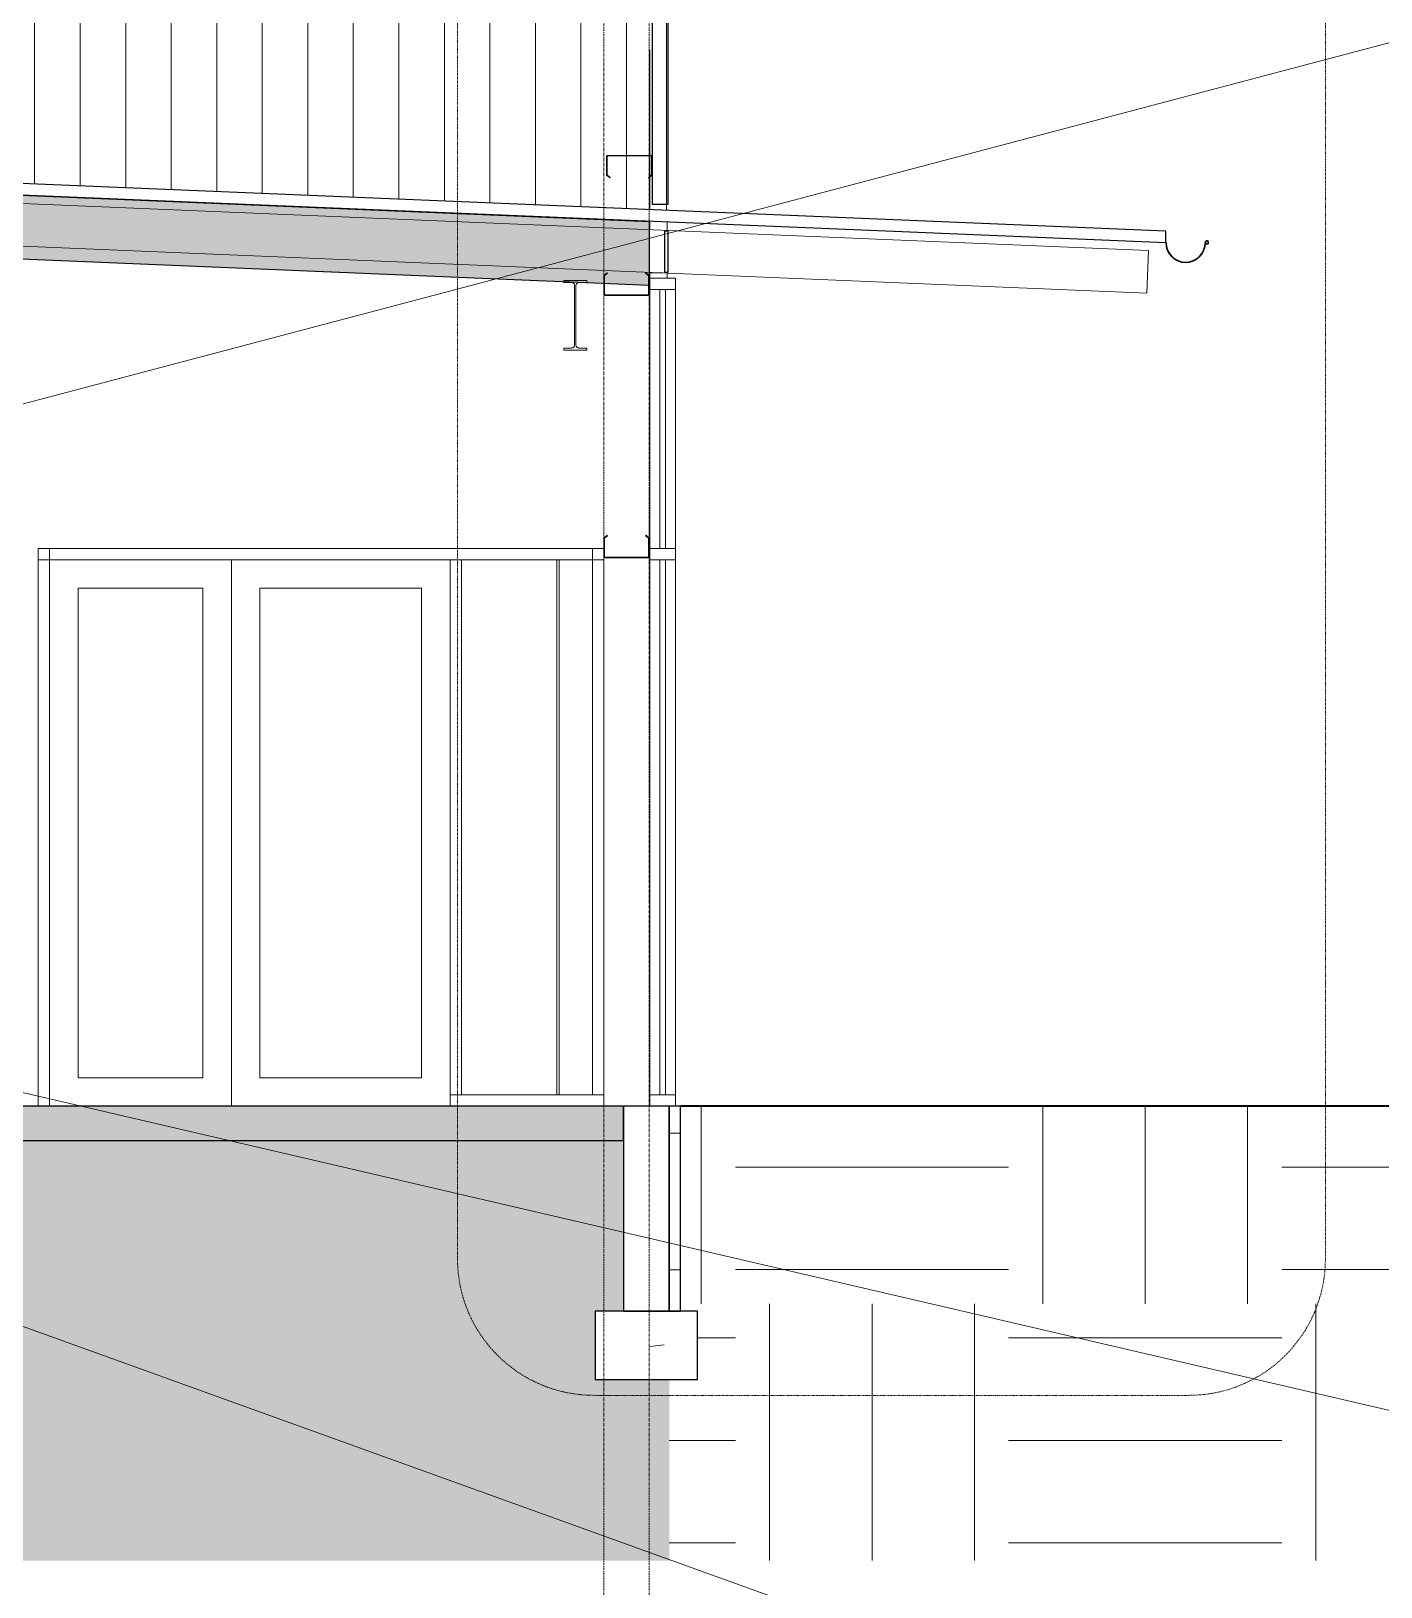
# Model space of a CAD drawing. Header units: inches. Extents: x -23445 to -52, y -314 to 853.
# Drawn here: x -14735.8 to -14498.6, y -84.4 to 188.9 of the extents above; entities that cross this region are included whole.
import ezdxf

# ---------------------------------------------------------------- set-up
doc = ezdxf.new("R2010")
doc.units = ezdxf.units.IN
doc.header["$MEASUREMENT"] = 0
doc.linetypes.add('Dash Dot 3_16_', pattern=[0.3125, 0.1875, -0.0625, 0, -0.0625])
doc.linetypes.add('Grid Line 1_2_', pattern=[0.875, 0.5, -0.125, 0.125, -0.125])
for name, color, linetype, lineweight in [('A-ANNO-IDEN', 131, 'Continuous', 9), ('A-ANNO-SYMB', 150, 'Continuous', 9), ('A-CLNG', 13, 'Continuous', 9), ('A-CLNG-PATT', 13, 'Continuous', 9), ('A-DOOR', 31, 'Continuous', 9), ('A-FLOR', 192, 'Continuous', 9), ('A-FLOR-LEVL', 51, 'Continuous', 9), ('A-FLOR-PATT', 8, 'Continuous', 25), ('A-GLAZ-CURT', 52, 'Continuous', 9), ('A-GLAZ-CWMG', 51, 'Continuous', 9), ('A-ROOF', 132, 'Continuous', 9), ('A-ROOF-MCUT', 132, 'Continuous', 25), ('A-WALL', 113, 'Continuous', 9), ('A-WALL-PATT', 111, 'Continuous', 25), ('C-TOPO', 7, 'Continuous', 9), ('I-WALL', 2, 'Continuous', 9), ('L-SITE-WALL', 31, 'Continuous', 9), ('S-BEAM', 12, 'Continuous', 9), ('S-COLS', 52, 'Continuous', 9), ('S-FNDN', 32, 'Continuous', 9), ('S-GRID', 1, 'Continuous', 9)]:
    doc.layers.add(name, color=color, linetype=linetype, lineweight=lineweight)
pattern_1 = [(50, (-33524.074, 67.247), (55.0854, -4.81984), [5.76, -63.36]), (355, (-33524.074, 67.247), (-10.6557, 57.76853), [4.608, -50.688]), (100.451, (-33519.483, 66.846), (44.42947, 52.94866), [4.895, -53.848]), (46.184, (-33524.074, 82.61), (81.96444, -12.71212), [8.64, -95.04]), (96.636, (-33517.24, 81.55), (71.7815, 74.8124), [7.343, -80.772]), (351.184, (-33524.07, 82.61), (71.78195, 74.81243), [6.912, -76.032]), (21, (-33516.394, 78.767), (45.84207, -30.92146), [5.76, -63.36]), (326, (-33516.394, 78.767), (18.68706, 55.69148), [4.608, -50.688]), (71.451, (-33512.573, 76.19), (64.5289, 24.7701), [4.895, -53.848]), (37.5, (-33524.074, 67.247), (0.933895, 25.566816), [2.534, -47.539, 2.534, -48.922, -50.88]), (37.5, (-33524.074, 67.247), (0.933895, 25.566816), [-101.53, 2.534, -48.346]), (7.5, (-33524.074, 67.247), (20.20404, 30.2913), [2.534, -26.803, 2.534, -46.387, -19.392]), (7.5, (-33524.074, 67.247), (20.20404, 30.2913), [-78.259, 2.534, -16.858]), (327.5, (-33541.2, 67.247), (40.997785, -1.732403), [2.534, -16.666, 2.534, -57.37, -79.488]), (327.5, (-33541.2, 67.247), (40.997785, -1.732403), [-79.104, 2.534, -76.954]), (317.5, (-33548.88, 67.247), (44.78888, 7.68784), [2.534, -22.426, 2.534, -37.248, -56.448]), (317.5, (-33548.88, 67.247), (44.78888, 7.68784), [-64.742, 2.534, -53.914])]
pattern_2 = [(45, (-33524.074, 67.247), (-19.00703, 19.00703), []), (45, (-33524.074, 96.047), (-19.00703, 19.00703), [])]
pattern_3 = [(0, (-33524.074, 67.247), (48, 48), [48, -48]), (0, (-33524.074, 85.247), (48, 48), [48, -48]), (0, (-33524.074, 103.247), (48, 48), [48, -48]), (90, (-33518.074, 109.247), (-48, 48), [48, -48]), (90, (-33500.074, 109.247), (-48, 48), [48, -48]), (90, (-33482.074, 109.247), (-48, 48), [48, -48])]

# ---------------------------------------------------------------- blocks, each defined once
blk = doc.blocks.new('Struct_Xcel_Sports Complex_rvt-2-Building Section - East_West looking South _ Fitness Center')
at = {"layer": 'A-FLOR-PATT', "lineweight": 9}
h = blk.add_hatch(dxfattribs=at)
h.set_pattern_fill('FP_34', style=0, pattern_type=2)
h.set_pattern_definition(pattern_1)
h.paths.add_polyline_path([(-25189.87, -6.32), (-25174.52, -6), (-22066.14, -6), (-22066.14, 0), (-25174.52, 0), (-25189.87, -0.32), (-25287.67, -0.32), (-25303.02, 0), (-26272.89, 0), (-26272.89, -6), (-25303.02, -6), (-25287.67, -6.32), (-25241, -6.32)], flags=0)
at = {"layer": 'A-WALL-PATT', "lineweight": 9}
h = blk.add_hatch(dxfattribs=at)
h.set_pattern_fill('FP_34', style=0, pattern_type=2)
h.set_pattern_definition(pattern_1)
h.paths.add_polyline_path([(-22058.14, -36), (-22058.14, 0), (-22066.14, 0), (-22066.14, -36)], flags=0)
at = {"layer": 'S-FNDN'}
h = blk.add_hatch(dxfattribs=at)
h.set_pattern_fill('FP_34', color=256, style=0, pattern_type=2)
h.set_pattern_definition(pattern_1)
h.paths.add_polyline_path([(-22053.14, -48), (-22053.14, -36), (-22071.14, -36), (-22071.14, -48)], flags=0)
at = {"layer": 'A-FLOR', "color": 250, "lineweight": 25}
for p, q in [((-22066.14, 0), (-24218.88, 0)), ((-22066.14, -6), (-22066.14, 0)), ((-25174.52, -6), (-22066.14, -6))]:
    blk.add_line(p, q, dxfattribs=at)
at = {"layer": 'L-SITE-WALL', "color": 250, "lineweight": 25}
for p, q in [((-22066.14, 0), (-22066.14, -36)), ((-22058.14, 0), (-22066.14, 0)), ((-22058.14, -36), (-22058.14, 0)), ((-22066.14, -36), (-22058.14, -36))]:
    blk.add_line(p, q, dxfattribs=at)
at = {"layer": 'S-FNDN', "color": 250, "lineweight": 25}
for p, q in [((-22053.14, -36), (-22071.14, -36)), ((-22071.14, -36), (-22071.14, -48)), ((-22053.14, -48), (-22053.14, -36)), ((-22071.14, -48), (-22053.14, -48))]:
    blk.add_line(p, q, dxfattribs=at)
blk = doc.blocks.new('Girt_C - 8_D-1405486-Building Section - East_West looking South _ Fitness Center')
at = {"layer": 'S-BEAM'}
h = blk.add_hatch(dxfattribs=at)
h.set_pattern_fill('FP_11', color=256, style=0, pattern_type=2)
h.set_pattern_definition(pattern_2)
h.paths.add_polyline_path([(-22061.83, 96.32), (-22061.83, 96.43), (-22069.45, 96.43), (-22069.45, 96.32), (-22065.11, 96.32)], flags=0)
h.paths.add_polyline_path([(-22069.53, 96.5), (-22069.53, 99.77), (-22068.99, 100.22), (-22069.06, 100.3), (-22069.64, 99.82), (-22069.64, 96.51)], flags=0)
h.paths.add_polyline_path([(-22061.75, 96.5), (-22061.64, 96.51), (-22061.64, 99.82), (-22062.21, 100.3), (-22062.29, 100.22), (-22061.75, 99.77)], flags=0)
at = {"layer": 'S-BEAM', "lineweight": 15}
for p, q in [((-22069.06, 100.3), (-22069.64, 99.82)), ((-22069.64, 99.82), (-22069.64, 96.51)), ((-22069.53, 99.77), (-22068.99, 100.22)), ((-22069.53, 96.5), (-22069.53, 99.77)), ((-22068.99, 100.22), (-22069.06, 100.3)), ((-22062.21, 100.3), (-22062.29, 100.22)), ((-22062.29, 100.22), (-22061.75, 99.77)), ((-22061.64, 99.82), (-22062.21, 100.3)), ((-22061.75, 99.77), (-22061.75, 96.5)), ((-22061.64, 96.51), (-22061.64, 99.82)), ((-22061.83, 96.43), (-22069.45, 96.43)), ((-22069.45, 96.32), (-22061.83, 96.32))]:
    blk.add_line(p, q, dxfattribs=at)
for centre, radius, start, end in [((-22069.45, 96.51), 0.187, 180, 270), ((-22069.45, 96.51), 0.0782, 183.0424, 270), ((-22061.83, 96.51), 0.188, 270, 0), ((-22061.83, 96.51), 0.0782, 270, 357.8773)]:
    blk.add_arc(centre, radius, start, end, dxfattribs=at)
blk = doc.blocks.new('W-Wide Flange-Column - B4_C-1389226-Building Section - East_West looking South _ Fitness Center')
at = {"layer": 'S-COLS'}
for p, q in [((-22077.89, 96), (-22077.89, 2)), ((-22077.46, 96), (-22077.46, 2))]:
    blk.add_line(p, q, dxfattribs=at)
blk = doc.blocks.new('Girt_C - 8_D-1405494-Building Section - East_West looking South _ Fitness Center')
at = {"layer": 'S-BEAM'}
h = blk.add_hatch(dxfattribs=at)
h.set_pattern_fill('FP_11', color=256, style=0, pattern_type=2)
h.set_pattern_definition(pattern_2)
h.paths.add_polyline_path([(-22061.72, 163.07), (-22061.14, 163.55), (-22061.14, 166.87), (-22061.25, 166.87), (-22061.25, 163.61), (-22061.79, 163.16)], flags=0)
h.paths.add_polyline_path([(-22068.57, 163.07), (-22068.5, 163.16), (-22069.03, 163.61), (-22069.03, 166.87), (-22069.14, 166.87), (-22069.14, 163.55)], flags=0)
h.paths.add_polyline_path([(-22061.33, 166.95), (-22061.33, 167.05), (-22068.95, 167.05), (-22068.95, 166.95)], flags=0)
at = {"layer": 'S-BEAM', "lineweight": 15}
for p, q in [((-22069.14, 166.87), (-22069.14, 163.55)), ((-22069.03, 163.61), (-22069.03, 166.87)), ((-22061.33, 167.05), (-22068.95, 167.05)), ((-22068.95, 166.95), (-22061.33, 166.95)), ((-22061.25, 166.87), (-22061.25, 163.61)), ((-22061.14, 163.55), (-22061.14, 166.87)), ((-22069.14, 163.55), (-22068.57, 163.07)), ((-22068.5, 163.16), (-22069.03, 163.61)), ((-22068.57, 163.07), (-22068.5, 163.16)), ((-22061.25, 163.61), (-22061.79, 163.16)), ((-22061.79, 163.16), (-22061.72, 163.07)), ((-22061.72, 163.07), (-22061.14, 163.55))]:
    blk.add_line(p, q, dxfattribs=at)
for centre, radius, start, end in [((-22068.95, 166.87), 0.188, 90, 180), ((-22068.95, 166.87), 0.0782, 90, 177.8773), ((-22061.33, 166.87), 0.187, 360, 90), ((-22061.33, 166.87), 0.0782, 3.0424, 90)]:
    blk.add_arc(centre, radius, start, end, dxfattribs=at)
blk = doc.blocks.new('W-Wide Flange - W12X19-1098423-Building Section - East_West looking South _ Fitness Center')
at = {"layer": 'S-BEAM', "lineweight": 15}
for p, q in [((-22072.64, 145.05), (-22076.65, 145.05)), ((-22076.65, 145.05), (-22076.65, 144.7)), ((-22072.64, 144.7), (-22072.64, 145.05)), ((-22076.65, 144.7), (-22075.28, 144.7)), ((-22074.76, 144.18), (-22074.76, 133.73)), ((-22074.52, 133.73), (-22074.52, 144.18)), ((-22074, 144.7), (-22072.64, 144.7)), ((-22075.28, 133.2), (-22076.65, 133.2)), ((-22076.65, 133.2), (-22076.65, 132.85)), ((-22076.65, 132.85), (-22072.64, 132.85)), ((-22072.64, 133.2), (-22074, 133.2)), ((-22072.64, 132.85), (-22072.64, 133.2))]:
    blk.add_line(p, q, dxfattribs=at)
for centre, start, end in [((-22075.28, 144.18), 0, 90), ((-22074, 144.18), 90, 180), ((-22075.28, 133.73), 270, 0), ((-22074, 133.73), 180, 270)]:
    blk.add_arc(centre, 0.525, start, end, dxfattribs=at)
blk = doc.blocks.new('System Panel - INSULATED LOW-E GLAZING _SEE ELEVATIONS FOR U-FACTOR_ SHGC_ _ LT_-827454-Building Section - East_West looking South _ Fitness Center')
at = {"layer": 'A-GLAZ-CURT'}
for p, q in [((-22058.77, 96), (-22059.77, 96)), ((-22059.77, 96), (-22059.77, 2)), ((-22059.77, 96), (-22058.77, 96)), ((-22059.77, 96), (-22059.77, 2)), ((-22058.77, 2), (-22058.77, 96)), ((-22058.77, 2), (-22058.77, 96)), ((-22059.77, 2), (-22058.77, 2)), ((-22059.77, 2), (-22058.77, 2))]:
    blk.add_line(p, q, dxfattribs=at)
blk = doc.blocks.new('System Panel - INSULATED LOW-E GLAZING _SEE ELEVATIONS FOR U-FACTOR_ SHGC_ _ LT_-1142349-Building Section - East_West looking South _ Fitness Center')
at = {"layer": 'A-GLAZ-CURT'}
for p, q in [((-22058.77, 143.5), (-22059.77, 143.5)), ((-22059.77, 143.5), (-22059.77, 98)), ((-22059.77, 143.5), (-22058.77, 143.5)), ((-22059.77, 143.5), (-22059.77, 98)), ((-22058.77, 98), (-22058.77, 143.5)), ((-22058.77, 98), (-22058.77, 143.5)), ((-22059.77, 98), (-22058.77, 98)), ((-22059.77, 98), (-22058.77, 98))]:
    blk.add_line(p, q, dxfattribs=at)
blk = doc.blocks.new('Rectangular Mullion - Exterior 2_ x 4_5_-769167-Building Section - East_West looking South _ Fitness Center')
at = {"layer": 'A-GLAZ-CWMG', "lineweight": 13}
for p, q in [((-22057.02, 2), (-22061.52, 2)), ((-22061.52, 2), (-22061.52, 0)), ((-22061.52, 0), (-22057.02, 0)), ((-22057.02, 0), (-22057.02, 2))]:
    blk.add_line(p, q, dxfattribs=at)
blk = doc.blocks.new('Rectangular Mullion - Exterior 2_ x 4_5_-1135305-Building Section - East_West looking South _ Fitness Center')
at = {"layer": 'A-GLAZ-CWMG', "lineweight": 13}
for p, q in [((-22057.02, 98), (-22061.52, 98)), ((-22061.52, 98), (-22061.52, 96)), ((-22061.52, 96), (-22057.02, 96)), ((-22057.02, 96), (-22057.02, 98))]:
    blk.add_line(p, q, dxfattribs=at)
blk = doc.blocks.new('Rectangular Mullion - Exterior 2_ x 4_5_-1135276-Building Section - East_West looking South _ Fitness Center')
at = {"layer": 'A-GLAZ-CWMG', "lineweight": 13}
for p, q in [((-22057.02, 145.5), (-22061.52, 145.5)), ((-22061.52, 145.5), (-22061.52, 143.5)), ((-22057.02, 143.5), (-22057.02, 145.5)), ((-22061.52, 143.5), (-22057.02, 143.5))]:
    blk.add_line(p, q, dxfattribs=at)
blk = doc.blocks.new('Rectangular Mullion - Exterior 2_ x 4_5_-V55-Building Section - East_West looking South _ Fitness Center')
at = {"layer": 'A-GLAZ-CWMG'}
for p, q in [((-22061.52, 96), (-22059.77, 96)), ((-22059.77, 96), (-22058.77, 96)), ((-22058.77, 96), (-22057.02, 96)), ((-22057.02, 96), (-22057.02, 2)), ((-22059.77, 2), (-22061.52, 2)), ((-22058.77, 2), (-22059.77, 2)), ((-22057.02, 2), (-22058.77, 2))]:
    blk.add_line(p, q, dxfattribs=at)
blk = doc.blocks.new('Rectangular Mullion - Exterior 2_ x 4_5_-V56-Building Section - East_West looking South _ Fitness Center')
at = {"layer": 'A-GLAZ-CWMG'}
for p, q in [((-22061.52, 143.5), (-22059.77, 143.5)), ((-22059.77, 143.5), (-22058.77, 143.5)), ((-22058.77, 143.5), (-22057.02, 143.5)), ((-22057.02, 143.5), (-22057.02, 98)), ((-22059.77, 98), (-22061.52, 98)), ((-22058.77, 98), (-22059.77, 98)), ((-22057.02, 98), (-22058.77, 98))]:
    blk.add_line(p, q, dxfattribs=at)
blk = doc.blocks.new('Dimension Lumber - 5_5 x 7_5 Glulam-1403169-Building Section - East_West looking South _ Fitness Center')
at = {"layer": 'S-BEAM', "lineweight": 15}
for p, q in [((-22187.85, 159.27), (-22188.16, 151.77)), ((-21973.89, 150.35), (-22187.85, 159.27)), ((-22188.16, 151.77), (-21974.21, 142.86)), ((-21974.21, 142.86), (-21973.89, 150.35))]:
    blk.add_line(p, q, dxfattribs=at)
blk = doc.blocks.new('Girt_C - 8_D-V68-Building Section - East_West looking South _ Fitness Center')
at = {"layer": 'S-BEAM', "lineweight": 15}
for p, q in [((-22069.06, 146.42), (-22069.64, 145.94)), ((-22069.64, 145.94), (-22069.64, 142.63)), ((-22069.53, 145.89), (-22068.99, 146.34)), ((-22069.53, 142.62), (-22069.53, 145.89)), ((-22068.99, 146.34), (-22069.06, 146.42)), ((-22062.21, 146.42), (-22062.29, 146.34)), ((-22062.29, 146.34), (-22061.75, 145.89)), ((-22061.64, 145.94), (-22062.21, 146.42)), ((-22061.75, 145.89), (-22061.75, 142.62)), ((-22061.64, 142.63), (-22061.64, 145.94)), ((-22061.83, 142.55), (-22069.45, 142.55)), ((-22069.45, 142.44), (-22061.83, 142.44))]:
    blk.add_line(p, q, dxfattribs=at)
for centre, radius, start, end in [((-22069.45, 142.63), 0.188, 180, 270), ((-22069.45, 142.63), 0.0782, 183.0424, 270), ((-22061.83, 142.63), 0.188, 270, 0), ((-22061.83, 142.63), 0.0782, 270, 357.8773)]:
    blk.add_arc(centre, radius, start, end, dxfattribs=at)
blk = doc.blocks.new('Sliding Door - one-1327540-Building Section - East_West looking South _ Fitness Center')
at = {"layer": 'A-DOOR'}
for p, q in [((-22135.08, 0), (-22135.08, 96)), ((-22162.02, 5), (-22162.02, 91)), ((-22162.02, 91), (-22140.08, 91)), ((-22140.08, 91), (-22140.08, 5)), ((-22130.08, 91), (-22130.08, 5)), ((-22130.08, 91), (-22101.64, 91)), ((-22101.64, 5), (-22101.64, 91)), ((-22140.08, 5), (-22162.02, 5)), ((-22130.08, 5), (-22101.64, 5))]:
    blk.add_line(p, q, dxfattribs=at)
blk = doc.blocks.new('Rectangular Mullion - Exterior 2_ x 4_5_-1327535-Building Section - East_West looking South _ Fitness Center')
at = {"layer": 'A-GLAZ-CWMG'}
blk.add_line((-22095.64, 96), (-22069.64, 96), dxfattribs=at)
blk = doc.blocks.new('Rectangular Mullion - Exterior 2_ x 4_5_-1144623-Building Section - East_West looking South _ Fitness Center')
at = {"layer": 'A-GLAZ-CWMG'}
blk.add_line((-22169.02, 96), (-22132.95, 96), dxfattribs=at)
blk = doc.blocks.new('Rectangular Mullion - Exterior 2_ x 4_5_-1327536-Building Section - East_West looking South _ Fitness Center')
at = {"layer": 'A-GLAZ-CWMG'}
blk.add_line((-22132.95, 96), (-22095.64, 96), dxfattribs=at)
blk = doc.blocks.new('Rectangular Mullion - Exterior 2_ x 4_5_-1327537-Building Section - East_West looking South _ Fitness Center')
at = {"layer": 'A-GLAZ-CWMG'}
for p in [(-22096.64, 0), (-22069.64, 2)]:
    blk.add_line(p, (-22096.64, 2), dxfattribs=at)
blk = doc.blocks.new('Rectangular Mullion - Exterior 2_ x 4_5_-1142494-Building Section - East_West looking South _ Fitness Center')
at = {"layer": 'A-GLAZ-CWMG'}
for p in [(-22071.64, 98), (-22069.64, 2)]:
    blk.add_line(p, (-22071.64, 2), dxfattribs=at)
blk = doc.blocks.new('Rectangular Mullion - Exterior 2_ x 4_5_-1327247-Building Section - East_West looking South _ Fitness Center')
at = {"layer": 'A-GLAZ-CWMG'}
blk.add_line((-22167.02, 0), (-22167.02, 98), dxfattribs=at)
blk = doc.blocks.new('Rectangular Mullion - Exterior 2_ x 4_5_-1115231-Building Section - East_West looking South _ Fitness Center')
at = {"layer": 'A-GLAZ-CWMG'}
for p, q in [((-22242.52, 96), (-22240.52, 96)), ((-22242.52, 96), (-22242.52, 2)), ((-22240.52, 2), (-22240.52, 96)), ((-22240.52, 2), (-22242.52, 2))]:
    blk.add_line(p, q, dxfattribs=at)

msp = doc.modelspace()

# ---------------------------------------------------------------- hatches: boundary and pattern name
at = {"layer": 'A-CLNG-PATT'}
h = msp.add_hatch(dxfattribs=at)
h.set_pattern_fill('FP_18', color=256, style=0, pattern_type=2)
h.set_pattern_definition([(161.57, (-33523.114, 68.207), (-7.6802237, -0.0009796), [0, -54.643, 6.067, 0]), (18.43, (-33525.034, 68.207), (-7.6802237, 0.0009796), [0, -54.643, 6.067, 0]), (108.43, (-33523.114, 68.207), (3.8382953, -19.20136532), [18.211, -42.499]), (71.57, (-33525.034, 68.207), (3.8382953, 19.20136532), [18.211, -42.499])])
h.paths.add_polyline_path([(-14627.157, 144.24209), (-14627.157, 155.37674), (-15364.42762, 186.09635), (-15364.42762, 174.9617), (-14630.64374, 144.38737)], flags=0)
at = {"layer": 'A-WALL-PATT', "lineweight": 9}
h = msp.add_hatch(dxfattribs=at)
h.set_pattern_fill('FP_35', color=256, style=0, pattern_type=2)
h.set_pattern_definition([(270, (-30135.186, -153.667), (8, 5e-16), [])])
h.paths.add_polyline_path([(-14624.17762, 157.38454), (-14624.17762, 158.5), (-14626.67762, 158.5), (-14626.67762, 163.55469), (-14627.05262, 163.24003), (-14627.05262, 157.50434)], flags=0)
h.paths.add_polyline_path([(-14627.157, 157.50869), (-14627.157, 163.15244), (-14627.25325, 163.07168), (-14627.32355, 163.15547), (-14627.157, 163.29522), (-14627.157, 166.94531), (-14634.49015, 166.94531), (-14634.49015, 167.05469), (-14627.157, 167.05469), (-14627.157, 185.5), (-14627.05262, 185.5), (-14627.05262, 167.05469), (-14626.86512, 167.05469), (-14626.86507, 166.94531), (-14627.05262, 166.94531), (-14627.05262, 163.3828), (-14626.787, 163.60569), (-14626.787, 166.87128), (-14626.67762, 166.94531), (-14626.67762, 192.79688), (-14627.25325, 192.31387), (-14627.32355, 192.39766), (-14626.787, 192.84788), (-14626.787, 196.11347), (-14626.67762, 196.1875), (-14626.67762, 237.79688), (-14627.25325, 237.31387), (-14627.32355, 237.39766), (-14626.787, 237.84788), (-14626.787, 239.45581), (-14634.56825, 239.45581), (-14634.56825, 237.84788), (-14634.03279, 237.39857), (-14634.10309, 237.31478), (-14634.67762, 237.84788), (-14634.67762, 239.45581), (-15018.05262, 239.45581), (-15018.05262, 179.07714), (-15133.92762, 179.07714), (-15133.92762, 195.45214), (-15134.05262, 195.45214), (-15134.05262, 239.45581), (-15362.67762, 239.45581), (-15362.67762, 190), (-15364.17762, 190), (-15364.17762, 188.21788), (-14669.31004, 159.26506)], flags=0)
h.paths.add_polyline_path([(-14634.10309, 163.0726), (-14634.67762, 163.60569), (-14634.67762, 166.86719), (-14634.56825, 166.87006), (-14634.49015, 163.54016), (-14634.03279, 163.15638)], flags=0)
h.paths.add_polyline_path([(-14634.10309, 192.31478), (-14634.67762, 192.84788), (-14634.67762, 196.10938), (-14634.56825, 196.11224), (-14634.49015, 192.78235), (-14634.03279, 192.39857)], flags=0)
h.paths.add_polyline_path([(-14634.10309, 196.1875), (-14634.49015, 196.1875), (-14634.49015, 196.29688), (-14626.86512, 196.29687), (-14626.86507, 196.1875), (-14634.03279, 196.1875)], flags=0)
h = msp.add_hatch(dxfattribs=at)
h.set_pattern_fill('FP_14', color=256, style=0, pattern_type=2)
h.set_pattern_definition([(90, (-30037.98, 677.25), (-193, -193), [48, -145]), (180, (-30037.98, 677.25), (-2e-14, -193), [96.25, -96.75]), (270, (-30134.23, 725.25), (-193, -193), [48, -145]), (180, (-30037.98, 725.25), (-2e-14, -193), [96.25, -96.75]), (270, (-30134.48, 725.25), (-193, -193), [48, -145]), (180, (-30134.48, 725.25), (-2e-14, -193), [96.25, -96.75]), (90, (-30230.73, 677.25), (-193, -193), [48, -145]), (180, (-30134.48, 677.25), (-2e-14, -193), [96.25, -96.75]), (90, (-30085.98, 725.5), (-193, -193), [48, -145]), (180, (-30037.73, 725.5), (-2e-14, -193), [48.25, -144.75]), (180, (-30037.73, 773.5), (-2e-14, -193), [48.25, -144.75]), (90, (-30182.48, 725.5), (-193, -193), [48, -145]), (180, (-30086.23, 725.5), (-2e-14, -193), [96.25, -96.75]), (270, (-30086.23, 773.5), (-193, -193), [48, -145]), (180, (-30086.23, 773.5), (-2e-14, -193), [96.25, -96.75]), (180, (-30182.73, 725.5), (-2e-14, -193), [48, -145]), (270, (-30182.73, 773.5), (-193, -193), [48, -145]), (180, (-30182.73, 773.5), (-2e-14, -193), [48, -145]), (90, (-30037.98, 773.75), (-193, -193), [48, -145]), (180, (-30037.98, 773.75), (-2e-14, -193), [96.25, -96.75]), (270, (-30134.23, 821.75), (-193, -193), [48, -145]), (180, (-30037.98, 821.75), (-2e-14, -193), [96.25, -96.75]), (270, (-30134.48, 821.75), (-193, -193), [48, -145]), (180, (-30134.48, 821.75), (-2e-14, -193), [96.25, -96.75]), (270, (-30230.73, 821.75), (-193, -193), [48, -145]), (180, (-30134.48, 773.75), (-2e-14, -193), [96.25, -96.75]), (90, (-30085.98, 822), (-193, -193), [48, -145]), (180, (-30037.73, 822), (-2e-14, -193), [48.25, -144.75]), (180, (-30037.73, 870), (-2e-14, -193), [48.25, -144.75]), (90, (-30182.48, 822), (-193, -193), [48, -145]), (180, (-30086.23, 822), (-2e-14, -193), [96.25, -96.75]), (270, (-30086.23, 870), (-193, -193), [48, -145]), (180, (-30086.23, 870), (-2e-14, -193), [96.25, -96.75]), (180, (-30182.73, 822), (-2e-14, -193), [48, -145]), (270, (-30182.73, 870), (-193, -193), [48, -145]), (180, (-30182.73, 870), (-2e-14, -193), [48, -145])])
h.paths.add_polyline_path([(-15376.24012, 0), (-15369.67762, 0), (-15369.67762, 115.82032), (-15376.24012, 115.82032), (-15376.24012, 76.46)], flags=0)
h.paths.add_polyline_path([(-15024.30262, 0), (-15024.30262, 145.75), (-15017.53164, 145.75), (-15065.67762, 147.75608), (-15065.67762, 0)], flags=0)
h.paths.add_polyline_path([(-14985.61512, 0), (-14883.42762, 0), (-14883.42762, 139.829), (-14879.55262, 139.829), (-14879.55262, 140.00087), (-14985.61512, 144.42015), (-14985.61512, 76.46)], flags=0)
h.paths.add_polyline_path([(-15365.42762, 141.09921), (-15364.92762, 141.09921), (-15364.92762, 144.67524), (-15365.42762, 144.67524), (-15365.42762, 144.55208)], flags=0)
h.paths.add_polyline_path([(-14626.93882, 145.5), (-14624.05262, 145.5), (-14624.05262, 146.36979), (-14627.05262, 146.49479), (-14627.05262, 145.5)], flags=0)
h.paths.add_polyline_path([(-14624.05262, 153.8763), (-14624.05262, 155.3776), (-14627.05262, 155.5026), (-14627.05262, 154.0013)], flags=0)
h.paths.add_polyline_path([(-14627.157, 155.37674), (-14627.157, 155.50695), (-15364.17762, 186.21614), (-15364.17762, 186.08593), (-14648.23498, 156.25499)], flags=0)
h = msp.add_hatch(dxfattribs=at)
h.set_pattern_fill('FP_17', color=256, style=0, pattern_type=2)
h.set_pattern_definition([(0, (-33524.074, 67.247), (0, 24), []), (90, (-33524.074, 67.247), (-24, 1e-15), [])])
h.paths.add_polyline_path([(-14621.67762, -36), (-14621.67762, 0), (-14623.67762, 0), (-14623.67762, -36)], flags=0)
at = {"layer": 'C-TOPO'}
h = msp.add_hatch(dxfattribs=at)
h.set_pattern_fill('FP_13', color=256, style=0, pattern_type=2)
h.set_pattern_definition(pattern_3)
h.paths.add_polyline_path([(-18929.50562, -79.828), (-14623.67762, -79.828), (-14623.67762, -48), (-14636.67762, -48), (-14636.67762, -36), (-14631.67762, -36), (-14631.67762, -6), (-17740.05262, -6), (-17755.90955, -6.33035), (-17853.2024, -6.3198), (-17872.67762, -6), (-17872.67762, -12), (-17953.80262, -12), (-17953.80262, -6), (-18221.05262, -6), (-18221.05262, -12), (-18302.80262, -12), (-18302.80262, -6), (-18838.42762, -6), (-18838.42762, -36), (-18835.42762, -36), (-18835.42762, -48), (-18853.42762, -48), (-18853.42762, -36), (-18852.42762, -35.97606), (-18852.42762, 0), (-18929.50562, 0), (-18929.50562, -6.95548)], flags=0)
h.paths.add_polyline_path([(-17806.53762, -0.3198), (-17755.40285, -0.3198), (-17740.05262, 0), (-17868.55262, 0), (-17853.2024, -0.3198)], flags=0)
h = msp.add_hatch(dxfattribs=at)
h.set_pattern_fill('FP_13', color=256, style=0, pattern_type=2)
h.set_pattern_definition(pattern_3)
h.paths.add_polyline_path([(-14552.3283, -79.828), (-14476.77262, -79.828), (-14476.77262, 0), (-14621.67762, 0), (-14621.67762, -36), (-14618.67762, -36), (-14618.67762, -48), (-14623.67762, -48), (-14623.67762, -79.828), (-14557.95299, -79.828)], flags=0)

# ---------------------------------------------------------------- linework, layer by layer
at = {"layer": 'A-ANNO-IDEN', "color": 153}
for p, q in [((-14756.86228, 118.20785), (-14470.75129, 193.81954)), ((-14918.50116, 26.66641), (-14470.75129, -134.75644)), ((-14789.26729, 14.51183), (-14470.75129, -59.60653))]:
    msp.add_line(p, q, dxfattribs=at)
at = {"layer": 'A-ANNO-SYMB', "linetype": 'Dash Dot 3_16_'}
for p, q in [((-14660.8748, 248.62822), (-14660.8748, -26.79814)), ((-14508.36426, -26.79814), (-14508.36426, 248.62822)), ((-14636.8748, -50.79814), (-14532.36426, -50.79814))]:
    msp.add_line(p, q, dxfattribs=at)
for centre, start, end in [((-14636.8748, -26.79814), 180, 270), ((-14532.36426, -26.79814), 270, 0)]:
    msp.add_arc(centre, 24, start, end, dxfattribs=at)
at = {"layer": 'A-CLNG', "lineweight": 25}
for p, q in [((-14627.157, 155.37674), (-15364.17762, 186.08593)), ((-15364.17762, 174.95128), (-14627.157, 144.24209)), ((-14627.157, 144.24209), (-14627.157, 155.37674))]:
    msp.add_line(p, q, dxfattribs=at)
at = {"layer": 'A-FLOR-LEVL', "linetype": 'Grid Line 1_2_'}
msp.add_line((-19122.86105, 0), (-13634.10082, 0), dxfattribs=at)
at = {"layer": 'A-ROOF', "lineweight": 25}
for p, q in [((-14536.42762, 153.72829), (-15364.17762, 188.21788)), ((-15364.17762, 186.21614), (-14536.42762, 151.72656)), ((-14536.42762, 151.72656), (-14536.42762, 153.72829))]:
    msp.add_line(p, q, dxfattribs=at)
at = {"layer": 'A-ROOF-MCUT'}
for p, q in [((-14536.36512, 151.72656), (-14536.42762, 151.72656)), ((-14529.32725, 151.52961), (-14529.37188, 151.48498))]:
    msp.add_line(p, q, dxfattribs=at)
for centre, radius, start, end in [((-14532.92762, 151.72656), 3.5, 180, 360), ((-14532.92762, 151.72656), 3.4375, 180, 0), ((-14529.18422, 151.72656), 0.3059, 232.1590092, 180), ((-14529.18422, 151.72656), 0.2434, 234.0109671, 180)]:
    msp.add_arc(centre, radius, start, end, dxfattribs=at)
at = {"layer": 'A-WALL', "lineweight": 25}
for p, q in [((-14626.67762, 241.83088), (-14626.67762, 158.5)), ((-14623.86512, 158.5), (-14623.86512, 241.83088)), ((-14626.67762, 158.5), (-14623.86512, 158.5))]:
    msp.add_line(p, q, dxfattribs=at)
at = {"layer": 'A-WALL'}
for p, q in [((-14624.17762, 241.83088), (-14624.17762, 158.5)), ((-14624.17762, 157.38454), (-14624.17762, 158.5)), ((-14624.05262, 153.8763), (-14624.05262, 155.3776)), ((-14624.05262, 145.5), (-14624.05262, 146.36979))]:
    msp.add_line(p, q, dxfattribs=at)
at = {"layer": 'C-TOPO', "lineweight": 35}
for p, q in [((-14557.95299, 0), (-14621.67762, 0)), ((-14541.15118, 0), (-14557.95299, 0)), ((-14476.77262, 0), (-14541.15118, 0))]:
    msp.add_line(p, q, dxfattribs=at)
at = {"layer": 'C-TOPO'}
for p, q in [((-14621.67762, 0), (-14557.95293, 0)), ((-14557.95293, 0), (-14541.15117, 0)), ((-14541.15117, 0), (-14476.77275, 0))]:
    msp.add_line(p, q, dxfattribs=at)
at = {"layer": 'I-WALL'}
for p, q in [((-14627.05262, 185.5), (-14627.157, 185.5)), ((-14627.157, 185.5), (-14627.157, 167.0505)), ((-14627.05262, 167.052), (-14627.05262, 185.5)), ((-14627.157, 166.94531), (-14627.157, 163.29522)), ((-14627.05262, 163.3828), (-14627.05262, 166.94531)), ((-14627.157, 163.15244), (-14627.157, 157.50869)), ((-14627.05262, 157.50434), (-14627.05262, 163.24003)), ((-14627.157, 155.50695), (-14627.157, 155.37674)), ((-14627.05262, 154.0013), (-14627.05262, 155.5026)), ((-14627.05262, 145.5), (-14627.05262, 146.49479)), ((-14627.05262, 98), (-14627.05262, 143.5)), ((-14734.55262, 0), (-14734.55262, 98)), ((-14734.55262, 98), (-14635.17762, 98)), ((-14635.17762, 96.50781), (-14635.17762, 0)), ((-14627.05262, 2), (-14627.05262, 95.996))]:
    msp.add_line(p, q, dxfattribs=at)
at = {"layer": 'I-WALL', "lineweight": 25}
for p, q in [((-14623.86512, 153.75), (-14624.49012, 153.75)), ((-14624.49012, 153.75), (-14624.49012, 146.5)), ((-14623.86512, 146.5), (-14623.86512, 153.75)), ((-14624.49012, 146.5), (-14623.86512, 146.5))]:
    msp.add_line(p, q, dxfattribs=at)
at = {"layer": 'L-SITE-WALL', "lineweight": 25}
for p, q in [((-14623.67762, 0), (-14623.67762, -36)), ((-14621.67762, 0), (-14623.67762, 0)), ((-14621.67762, -36), (-14621.67762, 0)), ((-14623.67762, -36), (-14621.67762, -36))]:
    msp.add_line(p, q, dxfattribs=at)
at = {"layer": 'S-GRID', "linetype": 'Grid Line 1_2_'}
for p, q in [((-14635.17762, -273.16081), (-14635.17762, 671.89181)), ((-14627.17762, -273.16081), (-14627.17762, 671.89181))]:
    msp.add_line(p, q, dxfattribs=at)

# ---------------------------------------------------------------- block references
at = {"color": 90, "lineweight": 5}
msp.add_blockref('Struct_Xcel_Sports Complex_rvt-2-Building Section - East_West looking South _ Fitness Center', (7434.4626, 0), dxfattribs=at)
at = {"layer": 'A-DOOR'}
msp.add_blockref('Sliding Door - one-1327540-Building Section - East_West looking South _ Fitness Center', (7434.4626, 0), dxfattribs=at)
at = {"layer": 'A-GLAZ-CURT'}
for name in ['System Panel - INSULATED LOW-E GLAZING _SEE ELEVATIONS FOR U-FACTOR_ SHGC_ _ LT_-1142349-Building Section - East_West looking South _ Fitness Center', 'System Panel - INSULATED LOW-E GLAZING _SEE ELEVATIONS FOR U-FACTOR_ SHGC_ _ LT_-827454-Building Section - East_West looking South _ Fitness Center']:
    msp.add_blockref(name, (7434.4626, 0), dxfattribs=at)
at = {"layer": 'A-GLAZ-CWMG'}
for name, p in [('Rectangular Mullion - Exterior 2_ x 4_5_-1135276-Building Section - East_West looking South _ Fitness Center', (7434.4626, 0)), ('Rectangular Mullion - Exterior 2_ x 4_5_-V56-Building Section - East_West looking South _ Fitness Center', (7434.4626, 0)), ('Rectangular Mullion - Exterior 2_ x 4_5_-1144623-Building Section - East_West looking South _ Fitness Center', (7434.4626, 0)), ('Rectangular Mullion - Exterior 2_ x 4_5_-1327247-Building Section - East_West looking South _ Fitness Center', (7434.4626, 0)), ('Rectangular Mullion - Exterior 2_ x 4_5_-1327536-Building Section - East_West looking South _ Fitness Center', (7434.4626, 0)), ('Rectangular Mullion - Exterior 2_ x 4_5_-1115231-Building Section - East_West looking South _ Fitness Center', (7580.3376, 0)), ('Rectangular Mullion - Exterior 2_ x 4_5_-1327535-Building Section - East_West looking South _ Fitness Center', (7434.4626, 0)), ('Rectangular Mullion - Exterior 2_ x 4_5_-1142494-Building Section - East_West looking South _ Fitness Center', (7434.4626, 0)), ('Rectangular Mullion - Exterior 2_ x 4_5_-1135305-Building Section - East_West looking South _ Fitness Center', (7434.4626, 0)), ('Rectangular Mullion - Exterior 2_ x 4_5_-V55-Building Section - East_West looking South _ Fitness Center', (7434.4626, 0)), ('Rectangular Mullion - Exterior 2_ x 4_5_-1327537-Building Section - East_West looking South _ Fitness Center', (7434.4626, 0)), ('Rectangular Mullion - Exterior 2_ x 4_5_-769167-Building Section - East_West looking South _ Fitness Center', (7434.4626, 0))]:
    msp.add_blockref(name, p, dxfattribs=at)
at = {"layer": 'S-BEAM'}
for name in ['Girt_C - 8_D-1405494-Building Section - East_West looking South _ Fitness Center', 'Dimension Lumber - 5_5 x 7_5 Glulam-1403169-Building Section - East_West looking South _ Fitness Center', 'W-Wide Flange - W12X19-1098423-Building Section - East_West looking South _ Fitness Center', 'Girt_C - 8_D-V68-Building Section - East_West looking South _ Fitness Center', 'Girt_C - 8_D-1405486-Building Section - East_West looking South _ Fitness Center']:
    msp.add_blockref(name, (7434.4626, 0), dxfattribs=at)
at = {"layer": 'S-COLS'}
msp.add_blockref('W-Wide Flange-Column - B4_C-1389226-Building Section - East_West looking South _ Fitness Center', (7434.4626, 0), dxfattribs=at)

doc.saveas('drawing.dxf')
